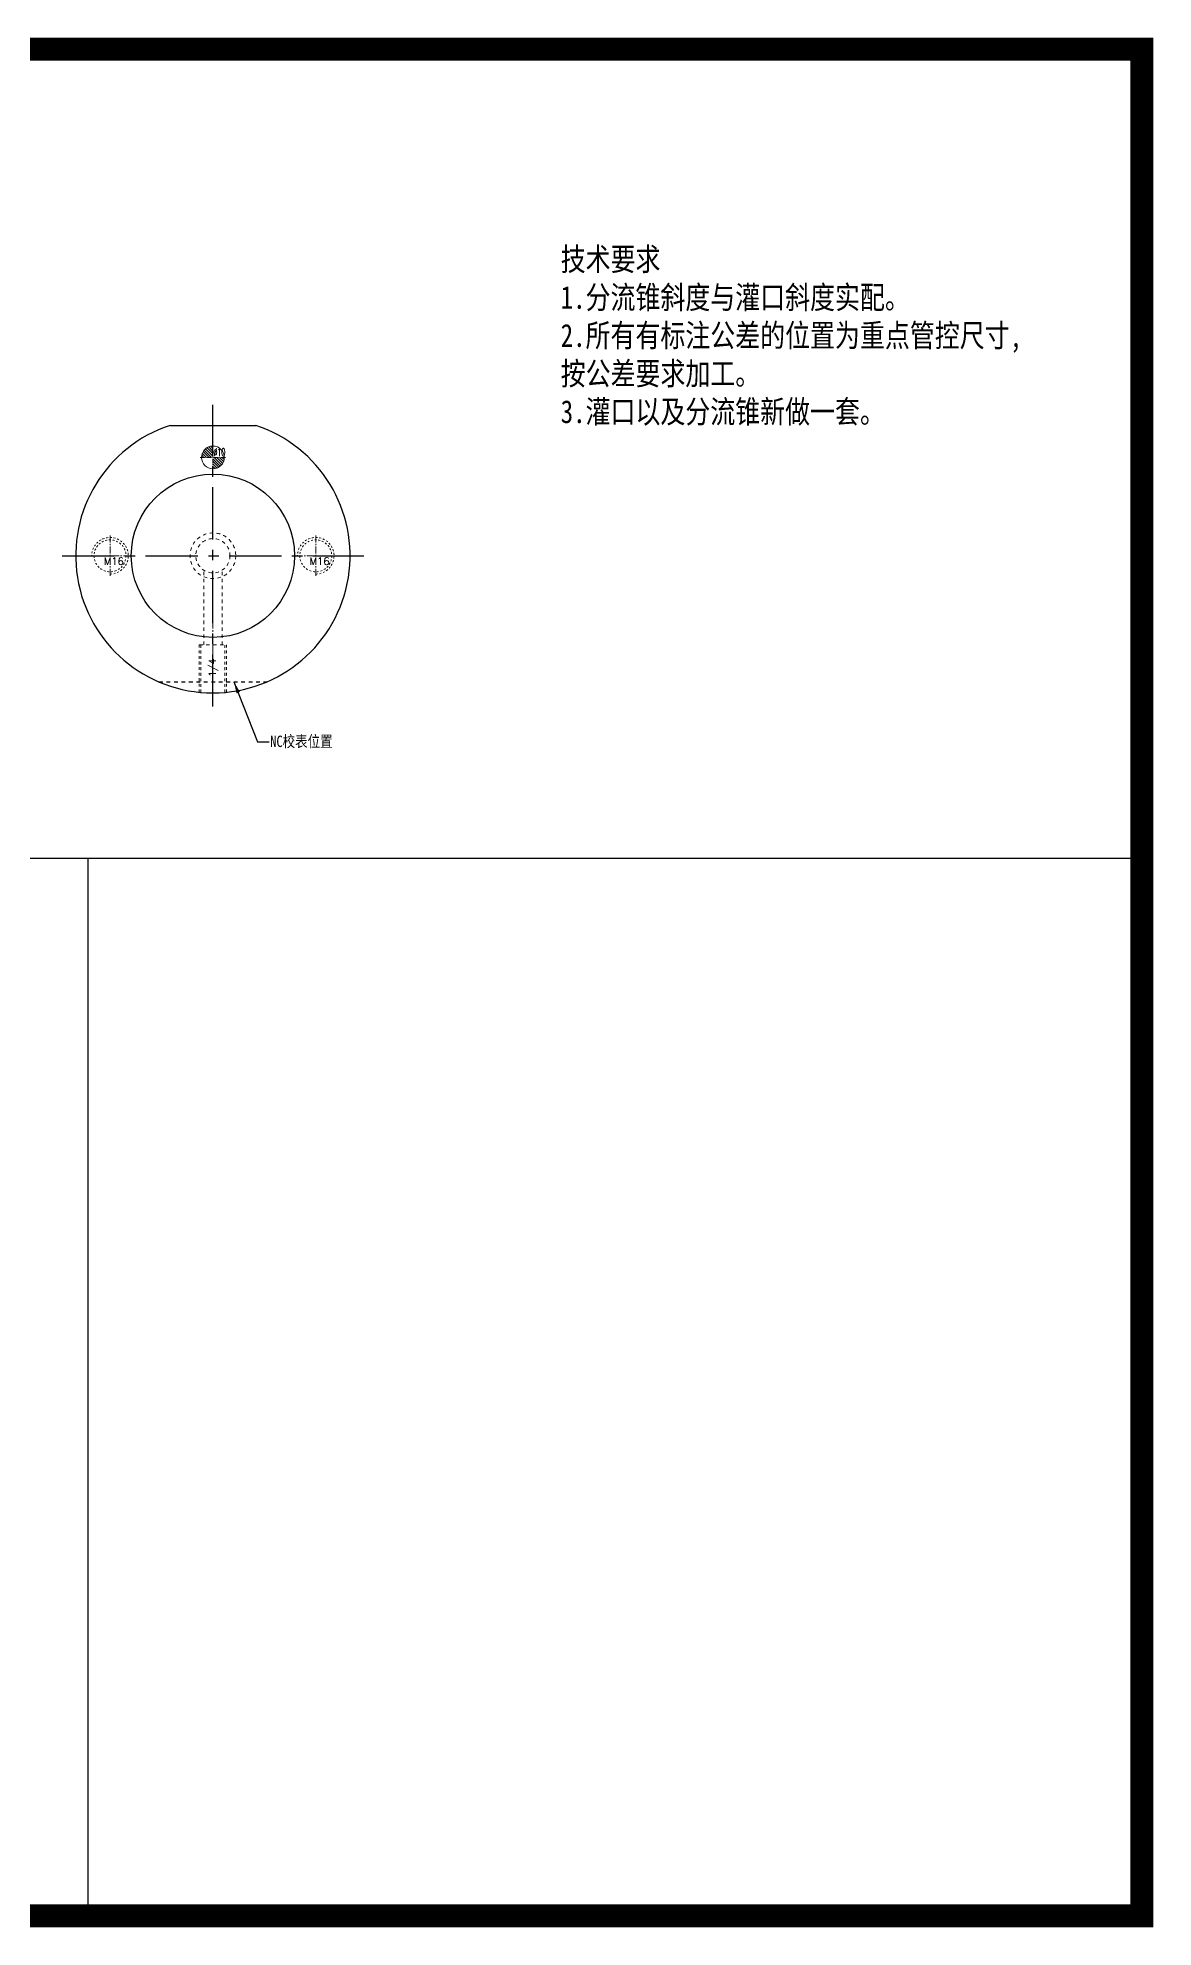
# Model space of a CAD drawing. Header units: millimetres. Extents: x 2508 to 3487, y 140 to 966.
# Drawn here: x 2999 to 3487, y 140 to 966 of the extents above; entities that cross this region are included whole.
import ezdxf
from ezdxf.enums import TextEntityAlignment as Align

# ---------------------------------------------------------------- set-up
doc = ezdxf.new("R2010")
doc.units = ezdxf.units.MM
doc.header["$LTSCALE"] = 16.335
doc.linetypes.add('CENTER', pattern=[0.6, 0.375, -0.075, 0.075, -0.075])
doc.linetypes.add('HIDDEN', pattern=[0.2, 0.1, -0.1])
doc.layers.get('0').update_dxf_attribs({"linetype": 'CONTINUOUS'})
for name, color, linetype, lineweight in [('cool', 153, 'HIDDEN', 9), ('dim', 82, 'CONTINUOUS', 9), ('epin', 13, 'CONTINUOUS', 9), ('screw', 33, 'CONTINUOUS', 13)]:
    doc.layers.add(name, color=color, linetype=linetype, lineweight=lineweight)
doc.layers.add('DEFAULT_2', color=8, linetype='HIDDEN')
doc.styles.get("Standard").update_dxf_attribs({"font": 'txt', "width": 0.8})
doc.styles.add('TXT', font='txt.shx', dxfattribs={"bigfont": 'gbcbig.shx'})
doc.styles.add('TXT05', font='txt.shx', dxfattribs={"width": 0.5, "bigfont": 'gbcbig.shx'})
doc.dimstyles.get("Standard").update_dxf_attribs({"dimtxt": 0.15625, "dimasz": 0.1875, "dimexe": 0.125, "dimexo": 0.0625, "dimtad": 0, "dimtih": 1, "dimtoh": 1, "dimdsep": 46, "dimtxsty": 'Standard', "dimcen": 0.09, "dimadec": 0, "dimazin": 0, "dimtp": 0.01, "dimtm": 0.01, "dimtfac": 1, "dimtofl": 0, "dimtmove": 0, "dimatfit": 3, "dimfxl": 0, "dimtolj": 1, "dimarcsym": 0})

# ---------------------------------------------------------------- blocks, each defined once
blk = doc.blocks.new('screw_m16_g')
at = {"layer": 'screw', "color": 1, "linetype": 'CENTER', "ltscale": 0.497582}
for p, q in [((0, -8.8), (0, 8.8)), ((-8.8, 0), (8.8, 0))]:
    blk.add_line(p, q, dxfattribs=at)
at = {"layer": 'screw', "linetype": 'HIDDEN', "ltscale": 0.497582}
blk.add_circle((0, 0), 7, dxfattribs=at)
at = {"layer": 'screw', "color": 92, "linetype": 'HIDDEN', "ltscale": 0.497582}
blk.add_arc((0, 0), 8, 270, 180, dxfattribs=at)
at = {"layer": 'screw', "color": 6, "style": 'TXT'}
blk.add_text('M16', height=3.2, dxfattribs=at).set_placement((-2.72, -4))
blk = doc.blocks.new('epin_ejp_10')
at = {"layer": 'epin'}
h = blk.add_hatch(dxfattribs=at)
h.set_pattern_fill('_ANSI31', color=123, scale=0.25, angle=90, style=0)
h.set_pattern_definition([(135, (-298.5935, 535.8935), (-0.561266, -0.561266), [])])
h.paths.add_polyline_path([(0, 5, 0.414214), (-5, 0), (0, 0)])
h.paths.add_polyline_path([(5, 0), (0, 0), (0, -5, 0.414214)])
at = {"layer": 'epin', "color": 1, "linetype": 'CENTER', "ltscale": 0.310989}
for p, q in [((-5.5, 0), (5.5, 0)), ((0, -5.5), (0, 5.5))]:
    blk.add_line(p, q, dxfattribs=at)
at = {"layer": 'epin'}
blk.add_circle((0, 0), 5, dxfattribs=at)
at = {"layer": 'epin', "color": 6, "style": 'TXT05', "width": 0.5}
blk.add_text('%%c10', height=3.5, dxfattribs=at).set_placement((0.2, 0.5))

msp = doc.modelspace()

# ---------------------------------------------------------------- linework, layer by layer
at = {"color": 1, "linetype": 'CENTER', "ltscale": 3.731864}
for p, q in [((3075.199, 673.819), (3075.199, 805.819)), ((3009.199, 739.819), (3141.199, 739.819))]:
    msp.add_line(p, q, dxfattribs=at)
for p, q in [((3056.464, 796.819), (3093.934, 796.819)), ((2512.876, 607.504), (3481.534, 607.504)), ((3020.477, 607.504), (3020.477, 144.925))]:
    msp.add_line(p, q)
at = {"const_width": 10}
msp.add_lwpolyline([(3481.534, 144.925), (2512.876, 144.925), (2512.876, 961.385), (3481.534, 961.385)], close=True, dxfattribs=at)
msp.add_circle((3075.199, 739.819), 35.7)
msp.add_arc((3075.199, 739.819), 60, 108.194872, 71.805128)
at = {"layer": 'cool', "ltscale": 0.932966}
for p, q in [((3071.199, 700.819), (3071.199, 733.475)), ((3079.199, 700.819), (3079.199, 733.475)), ((3069.199, 700.819), (3081.199, 700.819))]:
    msp.add_line(p, q, dxfattribs=at)
at = {"layer": 'cool', "color": 1, "linetype": 'CENTER', "ltscale": 0.621977}
msp.add_line((3075.199, 695.819), (3075.199, 731.819), dxfattribs=at)
at = {"layer": 'cool', "ltscale": 0.932966}
for radius in [10, 7.5]:
    msp.add_circle((3075.199, 739.819), radius, dxfattribs=at)
at = {"layer": 'DEFAULT_2', "color": 8, "linetype": 'HIDDEN'}
msp.add_line((3051.664, 684.627), (3098.733, 684.627), dxfattribs=at)
at = {"layer": 'screw', "color": 92, "linetype": 'HIDDEN', "ltscale": 0.746373}
for p, q in [((3069.199, 680.12), (3069.199, 700.819)), ((3081.199, 680.12), (3081.199, 700.819))]:
    msp.add_line(p, q, dxfattribs=at)
at = {"layer": 'screw', "linetype": 'HIDDEN', "ltscale": 0.746373}
for p, q in [((3069.949, 680.049), (3069.949, 700.819)), ((3080.449, 680.049), (3080.449, 700.819))]:
    msp.add_line(p, q, dxfattribs=at)
at = {"layer": 'screw', "color": 1, "linetype": 'CENTER', "ltscale": 0.466483}
msp.add_line((3075.199, 680.819), (3075.199, 700.819), dxfattribs=at)

# ---------------------------------------------------------------- block references
at = {"layer": 'epin'}
msp.add_blockref('epin_ejp_10', (3075.199, 782.819), dxfattribs=at)
at = {"layer": 'screw'}
for p in [(3030.199, 739.819), (3120.199, 739.819)]:
    msp.add_blockref('screw_m16_g', p, dxfattribs=at)

# ---------------------------------------------------------------- texts
at = {"insert": (3227.33, 874.539), "char_height": 10, "width": 209.44801, "attachment_point": 1}
msp.add_mtext('{\\fSimSun|b0|i0|c134|p2;技术要求\\P1.分流锥斜度与灌口斜度实配。\\P2.所有有标注公差的位置为重点管控尺寸,按公差要求加工。\\P3.灌口以及分流锥新做一套。}', dxfattribs=at)
at = {"layer": 'dim', "insert": (3100.271, 658.368), "char_height": 5, "attachment_point": 4}
msp.add_mtext('\\A1;NC{\\fSimSun|b0|i0|c134|p2;校表位置}', dxfattribs=at)
at = {"layer": 'screw', "color": 222, "linetype": 'HIDDEN', "ltscale": 0.746373, "style": 'TXT'}
msp.add_text('1/4', height=3, rotation=90, dxfattribs=at).set_placement((3075.199, 690.819), align=Align.MIDDLE)

# ---------------------------------------------------------------- leaders
at = {"layer": 'dim', "annotation_type": 0, "has_hookline": 1, "hookline_direction": 0, "text_width": 30.467}
msp.add_leader([(3084.426, 684.627), (3094.771, 658.368), (3099.771, 658.368)], dimstyle='Standard', override={"dimtxt": 2.5, "dimasz": 5, "dimexe": 0, "dimexo": 0, "dimgap": 0.49975, "dimtad": 0, "dimzin": 0, "dimcen": 0, "dimadec": 2, "dimtol": 0, "dimtzin": 0}, dxfattribs=at)

doc.saveas('drawing.dxf')
